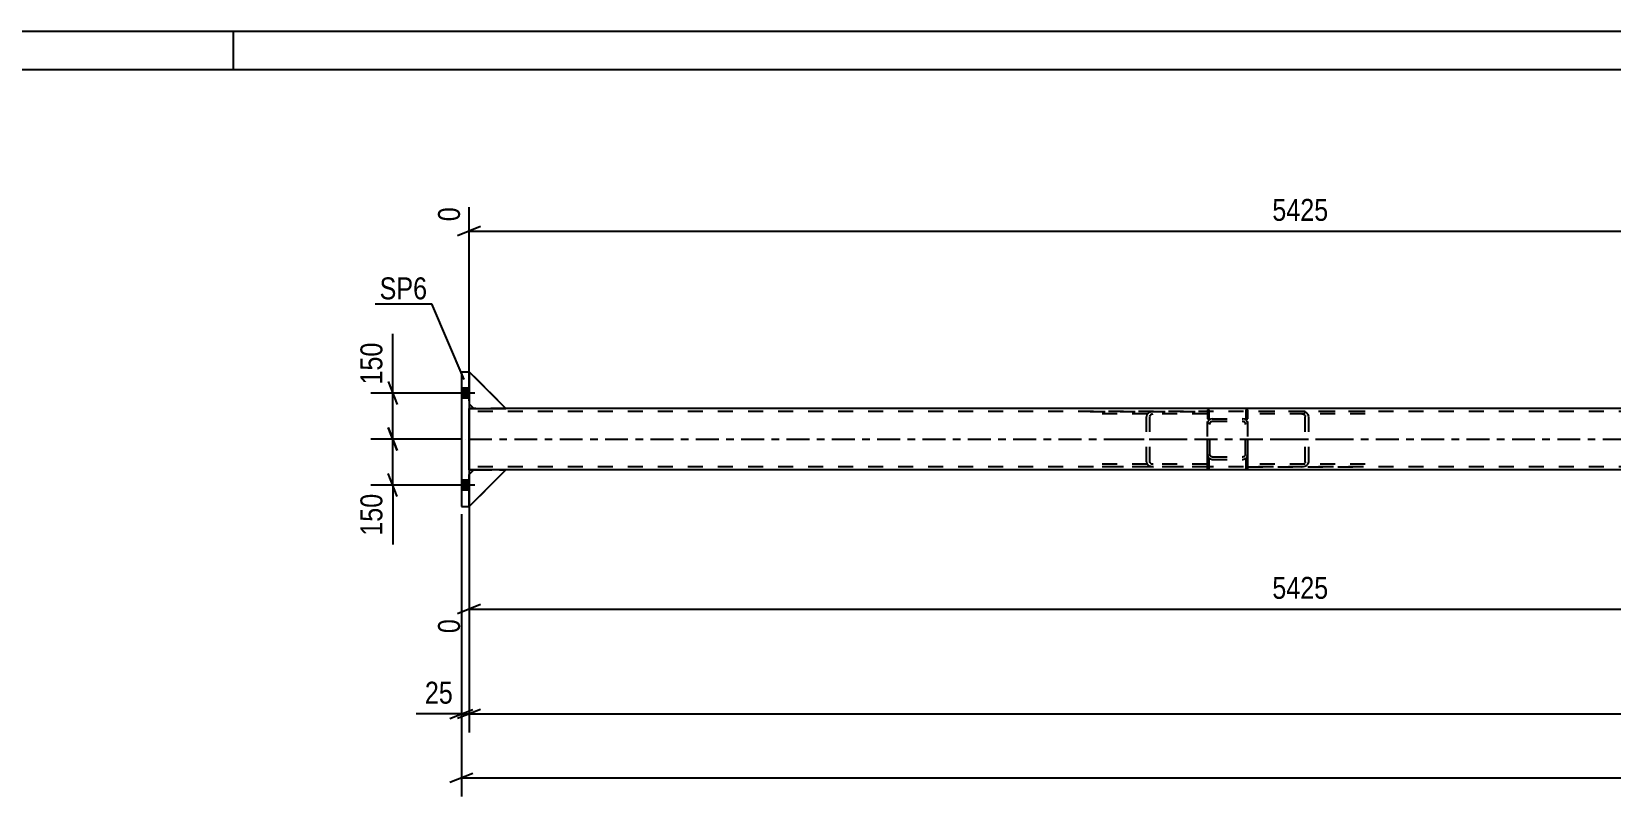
# Model space of a CAD drawing. Header units: millimetres. Extents: x -170 to 1019, y -677 to 164.
# Drawn here: x -57.1 to 149.1, y 64.3 to 164.1 of the extents above; entities that cross this region are included whole.
import ezdxf

# ---------------------------------------------------------------- set-up
doc = ezdxf.new("R2010")
doc.units = ezdxf.units.MM
doc.linetypes.add('DXK_LINE_DOT2', pattern=[3.9198, 1.9599, -1.9599])
doc.linetypes.add('DXK_LINE_DOT3', pattern=[5.9187, 2.979, -0.9799, 0.9799, -0.9799])
doc.styles.add('Arial Narrow', font='ARIALN.TTF', dxfattribs={"height": 0.2})

# ---------------------------------------------------------------- blocks, each defined once
blk = doc.blocks.new('Unknown-570387359-1163')
at = {"color": 5, "linetype": 'Continuous'}
for p, q in [((1019.24, 164.07), (-169.76, 164.07)), ((-30.76, 159.07), (-30.76, 164.07)), ((1014.24, 159.07), (-164.76, 159.07))]:
    blk.add_line(p, q, dxfattribs=at)
blk = doc.blocks.new('Part-570387359-7138 - 7069')
at = {"color": 2, "linetype": 'Continuous'}
for p, q in [((0.6, 114.9), (0, 114.9)), ((0, 107.7), (0, 114.1)), ((217, 114.9), (4.8, 114.9)), ((0.6, 106.9), (0, 106.9)), ((217, 106.9), (4.8, 106.9))]:
    blk.add_line(p, q, dxfattribs=at)
at = {"color": 7, "linetype": 'DXK_LINE_DOT2'}
for p, q in [((0, 114.1), (0, 114.9)), ((0, 114.9), (0, 114.66)), ((838, 114.5), (0, 114.5)), ((4.8, 114.9), (0.6, 114.9)), ((0, 106.9), (0, 107.7)), ((838, 107.3), (0, 107.3)), ((4.8, 106.9), (0.6, 106.9))]:
    blk.add_line(p, q, dxfattribs=at)
at = {"color": 7, "linetype": 'DXK_LINE_DOT3'}
blk.add_line((0, 110.9), (838, 110.9), dxfattribs=at)
blk = doc.blocks.new('Part-570387359-7201 - 7069')
at = {"color": 2, "linetype": 'Continuous'}
for p, q in [((-1, 119.7), (0, 119.7)), ((-1, 119.7), (-1, 102.1)), ((0, 119.7), (0, 102.1)), ((-1, 102.1), (0, 102.1))]:
    blk.add_line(p, q, dxfattribs=at)
at = {"color": 7, "linetype": 'DXK_LINE_DOT3'}
blk.add_line((-0.5, 110.9), (-0.5, 110.9), dxfattribs=at)
blk = doc.blocks.new('Part-570387359-7166 - 7069')
at = {"color": 7, "linetype": 'DXK_LINE_DOT2'}
for p, q in [((81.06, 114.5), (96.36, 114.5)), ((96.36, 114.18), (81.06, 114.18)), ((88.48, 114.1), (88.42, 113.86)), ((88.42, 107.94), (88.42, 113.86)), ((88.86, 113.86), (88.89, 113.98)), ((88.86, 107.94), (88.86, 113.86)), ((89.29, 114.5), (88.96, 114.45)), ((89.13, 114.15), (89.29, 114.18)), ((96.36, 107.3), (96.36, 114.5)), ((96.36, 107.62), (81.06, 107.62)), ((96.36, 107.3), (81.06, 107.3)), ((88.42, 107.94), (88.48, 107.69)), ((88.89, 107.82), (88.86, 107.94)), ((88.96, 107.35), (89.29, 107.3)), ((89.29, 107.62), (89.13, 107.64))]:
    blk.add_line(p, q, dxfattribs=at)
at = {"color": 7, "linetype": 'DXK_LINE_DOT3'}
blk.add_line((85.12, 110.9), (93.36, 110.9), dxfattribs=at)
at = {"color": 7, "linetype": 'DXK_LINE_DOT2'}
for centre, radius, start, end in [((89.16, 113.67), 0.802, 104.5547, 147.5896), ((89.23, 113.77), 0.401, 104.5547, 147.5896), ((89.16, 108.12), 0.802, 212.4104, 255.4453), ((89.23, 108.03), 0.401, 212.4104, 255.4453)]:
    blk.add_arc(centre, radius, start, end, dxfattribs=at)
blk = doc.blocks.new('Part-570387359-7178 - 7069')
at = {"color": 7, "linetype": 'DXK_LINE_DOT2'}
for p, q in [((97, 113.54), (96.76, 113.49)), ((97, 113.54), (101, 113.54)), ((101.25, 113.49), (101, 113.54)), ((96.41, 113.14), (96.36, 112.9)), ((96.36, 108.9), (96.36, 112.9)), ((96.68, 112.9), (96.71, 113.02)), ((96.68, 108.9), (96.68, 112.9)), ((96.88, 113.19), (97, 113.22)), ((97, 113.22), (101, 113.22)), ((101, 113.22), (101.12, 113.19)), ((101.3, 113.02), (101.32, 112.9)), ((101.32, 108.9), (101.32, 112.9)), ((101.64, 112.9), (101.59, 113.14)), ((101.64, 108.9), (101.64, 112.9)), ((96.36, 108.9), (96.41, 108.65)), ((96.71, 108.78), (96.68, 108.9)), ((96.76, 108.31), (97, 108.26)), ((97, 108.58), (96.88, 108.6)), ((97, 108.58), (101, 108.58)), ((97, 108.26), (101, 108.26)), ((101.12, 108.6), (101, 108.58)), ((101, 108.26), (101.25, 108.31)), ((101.32, 108.9), (101.3, 108.78)), ((101.59, 108.65), (101.64, 108.9))]:
    blk.add_line(p, q, dxfattribs=at)
at = {"color": 7, "linetype": 'DXK_LINE_DOT3'}
blk.add_line((99, 110.9), (99, 110.9), dxfattribs=at)
at = {"color": 7, "linetype": 'DXK_LINE_DOT2'}
for centre, radius, start, end in [((97, 112.9), 0.64, 112.5, 157.5), ((101, 112.9), 0.64, 22.5, 67.5), ((97, 112.9), 0.32, 112.5, 157.5), ((101, 112.9), 0.32, 22.5, 67.5), ((97, 108.9), 0.64, 202.5, 247.5), ((97, 108.9), 0.32, 202.5, 247.5), ((101, 108.9), 0.32, 292.5, 337.5), ((101, 108.9), 0.64, 292.5, 337.5)]:
    blk.add_arc(centre, radius, start, end, dxfattribs=at)
blk = doc.blocks.new('Part-570387359-7273 - 7069')
at = {"color": 2, "linetype": 'Continuous'}
for p, q in [((4.8, 114.9), (0, 119.7)), ((0, 119.7), (0, 115.5)), ((0, 115.5), (0.6, 114.9)), ((0.6, 114.9), (4.8, 114.9))]:
    blk.add_line(p, q, dxfattribs=at)
at = {"color": 7, "linetype": 'DXK_LINE_DOT3'}
for p, q in [((4.8, 114.9), (0, 119.7)), ((0, 114.9), (4.8, 114.9))]:
    blk.add_line(p, q, dxfattribs=at)
blk = doc.blocks.new('Part-570387359-7165 - 7069')
at = {"color": 7, "linetype": 'DXK_LINE_DOT2'}
for p, q in [((101.64, 107.3), (101.64, 114.5)), ((116.95, 114.5), (101.64, 114.5)), ((116.95, 114.18), (101.64, 114.18)), ((109.04, 114.45), (108.71, 114.5)), ((108.71, 114.18), (108.87, 114.15)), ((109.11, 113.98), (109.15, 113.86)), ((109.15, 107.94), (109.15, 113.86)), ((109.59, 113.86), (109.52, 114.1)), ((109.59, 107.94), (109.59, 113.86)), ((116.95, 107.62), (101.64, 107.62)), ((101.64, 107.3), (116.95, 107.3)), ((108.87, 107.64), (108.71, 107.62)), ((108.71, 107.3), (109.04, 107.35)), ((109.15, 107.94), (109.11, 107.82)), ((109.52, 107.69), (109.59, 107.94))]:
    blk.add_line(p, q, dxfattribs=at)
at = {"color": 7, "linetype": 'DXK_LINE_DOT3'}
blk.add_line((104.64, 110.9), (112.88, 110.9), dxfattribs=at)
at = {"color": 7, "linetype": 'DXK_LINE_DOT2'}
for centre, radius, start, end in [((108.77, 113.77), 0.401, 32.4104, 75.4453), ((108.84, 113.67), 0.802, 32.4104, 75.4453), ((108.77, 108.03), 0.401, 284.5547, 327.5896), ((108.84, 108.12), 0.802, 284.5547, 327.5896)]:
    blk.add_arc(centre, radius, start, end, dxfattribs=at)
blk = doc.blocks.new('Bolt-570387359-7226 - 7069')
at = {"linetype": 'Continuous'}
for points in [[(-1, 117.56), (-1, 116.24), (0, 116.24), (0, 117.56)], [(-1, 117.56), (-1, 116.24), (0, 116.24), (0, 117.56)], [(-1, 105.56), (-1, 104.24), (0, 104.24), (0, 105.56)], [(-1, 105.56), (-1, 104.24), (0, 104.24), (0, 105.56)]]:
    blk.add_hatch(color=1, dxfattribs=at).paths.add_polyline_path(points)
at = {"color": 1, "linetype": 'Continuous'}
for p, q in [((0, 117.56), (-1, 117.56)), ((0, 117.56), (-1, 117.56)), ((0.76, 116.9), (-4, 116.9)), ((0.76, 116.9), (-4, 116.9)), ((0, 116.24), (-1, 116.24)), ((0, 116.24), (-1, 116.24)), ((0, 105.56), (-1, 105.56)), ((0, 105.56), (-1, 105.56)), ((0.76, 104.9), (-4, 104.9)), ((0.76, 104.9), (-4, 104.9)), ((0, 104.24), (-1, 104.24)), ((0, 104.24), (-1, 104.24))]:
    blk.add_line(p, q, dxfattribs=at)
blk = doc.blocks.new('Part-570387359-7270 - 7069')
at = {"color": 7, "linetype": 'DXK_LINE_DOT2'}
for p, q in [((4.8, 114.9), (0, 119.7)), ((0, 119.7), (0, 115.5)), ((0, 115.5), (0.6, 114.9)), ((0.6, 114.9), (4.8, 114.9))]:
    blk.add_line(p, q, dxfattribs=at)
at = {"color": 7, "linetype": 'DXK_LINE_DOT3'}
for p, q in [((4.8, 114.9), (0, 119.7)), ((0, 114.9), (4.8, 114.9))]:
    blk.add_line(p, q, dxfattribs=at)
blk = doc.blocks.new('Part-570387359-7276 - 7069')
at = {"color": 7, "linetype": 'DXK_LINE_DOT2'}
for p, q in [((4.8, 114.9), (0, 119.7)), ((0, 119.7), (0, 115.5)), ((0, 115.5), (0.6, 114.9)), ((0.6, 114.9), (4.8, 114.9))]:
    blk.add_line(p, q, dxfattribs=at)
at = {"color": 7, "linetype": 'DXK_LINE_DOT3'}
for p, q in [((4.8, 114.9), (0, 119.7)), ((0, 114.9), (4.8, 114.9))]:
    blk.add_line(p, q, dxfattribs=at)
blk = doc.blocks.new('Part-570387359-7279 - 7069')
at = {"color": 7, "linetype": 'DXK_LINE_DOT2'}
for p, q in [((0, 106.3), (0.6, 106.9)), ((4.8, 106.9), (0, 102.1)), ((0, 102.1), (0, 106.3)), ((0.6, 106.9), (4.8, 106.9))]:
    blk.add_line(p, q, dxfattribs=at)
at = {"color": 7, "linetype": 'DXK_LINE_DOT3'}
for p, q in [((0, 106.9), (4.8, 106.9)), ((4.8, 106.9), (0, 102.1))]:
    blk.add_line(p, q, dxfattribs=at)
blk = doc.blocks.new('Part-570387359-7282 - 7069')
at = {"color": 2, "linetype": 'Continuous'}
for p, q in [((0, 106.3), (0.6, 106.9)), ((4.8, 106.9), (0, 102.1)), ((0, 102.1), (0, 106.3)), ((4.8, 106.9), (0.6, 106.9))]:
    blk.add_line(p, q, dxfattribs=at)
at = {"color": 7, "linetype": 'DXK_LINE_DOT3'}
for p, q in [((0, 106.9), (4.8, 106.9)), ((4.8, 106.9), (0, 102.1))]:
    blk.add_line(p, q, dxfattribs=at)
blk = doc.blocks.new('Part-570387359-7285 - 7069')
at = {"color": 7, "linetype": 'DXK_LINE_DOT2'}
for p, q in [((0, 106.3), (0.6, 106.9)), ((4.8, 106.9), (0, 102.1)), ((0, 102.1), (0, 106.3)), ((0.6, 106.9), (4.8, 106.9))]:
    blk.add_line(p, q, dxfattribs=at)
at = {"color": 7, "linetype": 'DXK_LINE_DOT3'}
for p, q in [((0, 106.9), (4.8, 106.9)), ((4.8, 106.9), (0, 102.1))]:
    blk.add_line(p, q, dxfattribs=at)
blk = doc.blocks.new('Part-570387359-7316 - 7069')
at = {"color": 7, "linetype": 'DXK_LINE_DOT2'}
for p, q in [((96.6, 108.26), (96.36, 108.26)), ((96.36, 107.06), (96.36, 108.26)), ((96.36, 108.26), (96.36, 107.06)), ((96.6, 107.06), (96.6, 108.26)), ((96.6, 107.06), (96.6, 108.26)), ((96.36, 107.06), (96.6, 107.06))]:
    blk.add_line(p, q, dxfattribs=at)
at = {"color": 7, "linetype": 'DXK_LINE_DOT3'}
blk.add_line((96.48, 107.66), (96.48, 107.66), dxfattribs=at)
blk = doc.blocks.new('Part-570387359-7317 - 7069')
at = {"color": 7, "linetype": 'DXK_LINE_DOT2'}
for p, q in [((96.6, 114.74), (96.36, 114.74)), ((96.36, 114.74), (96.36, 113.54)), ((96.36, 114.74), (96.36, 113.54)), ((96.36, 113.54), (96.6, 113.54)), ((96.6, 113.54), (96.6, 114.74)), ((96.6, 113.54), (96.6, 114.74))]:
    blk.add_line(p, q, dxfattribs=at)
at = {"color": 7, "linetype": 'DXK_LINE_DOT3'}
blk.add_line((96.48, 114.14), (96.48, 114.14), dxfattribs=at)
blk = doc.blocks.new('Part-570387359-7318 - 7069')
at = {"color": 7, "linetype": 'DXK_LINE_DOT2'}
for p, q in [((101.64, 108.26), (101.4, 108.26)), ((101.4, 108.26), (101.4, 107.06)), ((101.64, 107.06), (101.64, 108.26)), ((101.4, 107.06), (101.64, 107.06))]:
    blk.add_line(p, q, dxfattribs=at)
at = {"color": 7, "linetype": 'DXK_LINE_DOT3'}
blk.add_line((101.52, 107.66), (101.52, 107.66), dxfattribs=at)
blk = doc.blocks.new('Part-570387359-7319 - 7069')
at = {"color": 7, "linetype": 'DXK_LINE_DOT2'}
for p, q in [((101.64, 114.74), (101.4, 114.74)), ((101.4, 114.74), (101.4, 113.54)), ((101.4, 113.54), (101.64, 113.54)), ((101.64, 113.54), (101.64, 114.74))]:
    blk.add_line(p, q, dxfattribs=at)
at = {"color": 7, "linetype": 'DXK_LINE_DOT3'}
blk.add_line((101.52, 114.14), (101.52, 114.14), dxfattribs=at)
blk = doc.blocks.new('StraightDimension-570387359-7370 - 7069')
at = {"color": 7, "linetype": 'Continuous'}
for p, q in [((0, 105.9), (0, 85.58)), ((1.5, 89.31), (-1.5, 88.11)), ((0, 88.71), (217, 88.71))]:
    blk.add_line(p, q, dxfattribs=at)
at = {"color": 0}
blk.add_wipeout([(112.76, 89.46), (112.76, 93.66), (104.24, 93.66), (104.24, 89.46)], dxfattribs=at)
at = {"color": 0, "linetype": 'Continuous'}
blk.add_wipeout([(-0.6, 88.01), (-4.8, 88.01), (-4.8, 84.98), (-0.6, 84.98)], dxfattribs=at)
at = {"color": 3, "style": 'Arial Narrow'}
blk.add_text('5425', height=2.863, dxfattribs=at).set_placement((104.84, 90.06))
at = {"color": 3, "linetype": 'Continuous', "style": 'Arial Narrow'}
blk.add_text('0', height=2.86, rotation=90.0002, dxfattribs=at).set_placement((-1.2, 85.58))
blk = doc.blocks.new('StraightDimension-570387359-7382 - 7069')
at = {"color": 7, "linetype": 'Continuous'}
for p, q in [((-10.58, 118.4), (-9.38, 115.4)), ((-4, 116.9), (-12.83, 116.9)), ((-9.98, 110.9), (-9.98, 116.9)), ((-9.38, 109.4), (-10.58, 112.4)), ((-1, 110.9), (-12.83, 110.9))]:
    blk.add_line(p, q, dxfattribs=at)
at = {"color": 0}
blk.add_wipeout([(-10.73, 124.11), (-14.93, 124.11), (-14.93, 117.42), (-10.73, 117.42)], dxfattribs=at)
at = {"color": 7, "linetype": 'Continuous'}
blk.add_line((-9.98, 116.9), (-9.98, 124.63), dxfattribs=at)
blk.add_line((-9.98, 116.9), (-9.98, 124.63), dxfattribs=at)
at = {"color": 3, "style": 'Arial Narrow'}
blk.add_text('150', height=2.863, rotation=90.0002, dxfattribs=at).set_placement((-11.33, 118.02))
blk = doc.blocks.new('StraightDimension-570387359-7391 - 7069')
at = {"color": 7, "linetype": 'Continuous'}
for p, q in [((-10.58, 112.4), (-9.38, 109.4)), ((-1, 110.9), (-12.83, 110.9)), ((-9.98, 104.9), (-9.98, 110.9)), ((-9.38, 103.4), (-10.58, 106.4)), ((-4, 104.9), (-12.83, 104.9))]:
    blk.add_line(p, q, dxfattribs=at)
at = {"color": 0}
blk.add_wipeout([(-10.73, 104.37), (-14.93, 104.37), (-14.93, 97.69), (-10.73, 97.69)], dxfattribs=at)
at = {"color": 7, "linetype": 'Continuous'}
blk.add_line((-9.98, 104.9), (-9.98, 97.16), dxfattribs=at)
blk.add_line((-9.98, 104.9), (-9.98, 97.16), dxfattribs=at)
at = {"color": 3, "style": 'Arial Narrow'}
blk.add_text('150', height=2.863, rotation=90.0002, dxfattribs=at).set_placement((-11.33, 98.29))
blk = doc.blocks.new('StraightDimension-570387359-7453 - 7069')
at = {"color": 7, "linetype": 'Continuous'}
for p, q in [((0, 115.9), (0, 141.16)), ((1.5, 138.63), (-1.5, 137.43)), ((0, 138.03), (217, 138.03))]:
    blk.add_line(p, q, dxfattribs=at)
at = {"color": 0}
blk.add_wipeout([(112.76, 138.78), (112.76, 142.98), (104.24, 142.98), (104.24, 138.78)], dxfattribs=at)
at = {"color": 0, "linetype": 'Continuous'}
blk.add_wipeout([(-0.6, 141.76), (-4.8, 141.76), (-4.8, 138.73), (-0.6, 138.73)], dxfattribs=at)
at = {"color": 3, "linetype": 'Continuous', "style": 'Arial Narrow'}
blk.add_text('0', height=2.86, rotation=90.0002, dxfattribs=at).set_placement((-1.2, 139.33))
at = {"color": 3, "style": 'Arial Narrow'}
blk.add_text('5425', height=2.863, dxfattribs=at).set_placement((104.84, 139.38))
blk = doc.blocks.new('StraightDimension-570387359-7492 - 7069')
at = {"color": 7, "linetype": 'Continuous'}
for p, q in [((0, 101.1), (0, 72.63)), ((1.5, 75.63), (-1.5, 74.43)), ((0, 75.03), (838, 75.03))]:
    blk.add_line(p, q, dxfattribs=at)
blk = doc.blocks.new('StraightDimension-570387359-7516 - 7069')
at = {"color": 7, "linetype": 'Continuous'}
for p, q in [((-1, 101.1), (-1, 72.63)), ((0, 101.1), (0, 72.63)), ((-2.5, 74.43), (0.5, 75.63)), ((1.5, 75.63), (-1.5, 74.43)), ((-1, 75.03), (0, 75.03))]:
    blk.add_line(p, q, dxfattribs=at)
at = {"color": 0}
blk.add_wipeout([(-1.53, 75.78), (-1.53, 79.98), (-6.38, 79.98), (-6.38, 75.78)], dxfattribs=at)
at = {"color": 7, "linetype": 'Continuous'}
blk.add_line((-1, 75.03), (-6.91, 75.03), dxfattribs=at)
blk.add_line((-1, 75.03), (-6.91, 75.03), dxfattribs=at)
at = {"color": 3, "style": 'Arial Narrow'}
blk.add_text('25', height=2.863, dxfattribs=at).set_placement((-5.78, 76.38))
blk = doc.blocks.new('StraightDimension-570387359-7534 - 7069')
at = {"color": 7, "linetype": 'Continuous'}
for p, q in [((-1, 101.1), (-1, 64.28)), ((0.5, 67.28), (-2.5, 66.08)), ((-1, 66.68), (839, 66.68))]:
    blk.add_line(p, q, dxfattribs=at)
blk = doc.blocks.new('Mark-570387359-7197 - 7069')
at = {"color": 0}
blk.add_wipeout([(-5.48, 129.14), (-5.48, 132.14), (-11.69, 132.14), (-11.69, 129.14)], dxfattribs=at)
blk.add_wipeout([(-5.48, 129.14), (-5.48, 132.14), (-11.69, 132.14), (-11.69, 129.14)], dxfattribs=at)
at = {"color": 30, "linetype": 'Continuous'}
for p in [(-12.29, 128.54), (-0.63, 118.7)]:
    blk.add_line(p, (-4.88, 128.54), dxfattribs=at)
at = {"color": 3, "style": 'Arial Narrow'}
blk.add_text('SP6', height=2.863, dxfattribs=at).set_placement((-11.69, 129.14))

msp = doc.modelspace()

# ---------------------------------------------------------------- block references
for name in ['Unknown-570387359-1163', 'Part-570387359-7201 - 7069', 'Part-570387359-7273 - 7069', 'Part-570387359-7270 - 7069', 'Part-570387359-7276 - 7069', 'Bolt-570387359-7226 - 7069', 'Part-570387359-7138 - 7069', 'Part-570387359-7166 - 7069', 'Part-570387359-7317 - 7069', 'Part-570387359-7178 - 7069', 'Part-570387359-7319 - 7069', 'Part-570387359-7165 - 7069', 'Part-570387359-7316 - 7069', 'Part-570387359-7318 - 7069', 'Part-570387359-7279 - 7069', 'Part-570387359-7282 - 7069', 'Part-570387359-7285 - 7069']:
    msp.add_blockref(name, (0, 0))

# ---------------------------------------------------------------- next in the draw order: block references
for name in ['StraightDimension-570387359-7382 - 7069', 'StraightDimension-570387359-7370 - 7069']:
    msp.add_blockref(name, (0, 0))

# ---------------------------------------------------------------- next in the draw order: block references
for name in ['StraightDimension-570387359-7453 - 7069', 'StraightDimension-570387359-7391 - 7069']:
    msp.add_blockref(name, (0, 0))

# ---------------------------------------------------------------- next in the draw order: block references
for name in ['Mark-570387359-7197 - 7069', 'StraightDimension-570387359-7492 - 7069']:
    msp.add_blockref(name, (0, 0))

# ---------------------------------------------------------------- next in the draw order: block references
msp.add_blockref('StraightDimension-570387359-7516 - 7069', (0, 0))

# ---------------------------------------------------------------- next in the draw order: block references
msp.add_blockref('StraightDimension-570387359-7534 - 7069', (0, 0))

doc.saveas('drawing.dxf')
